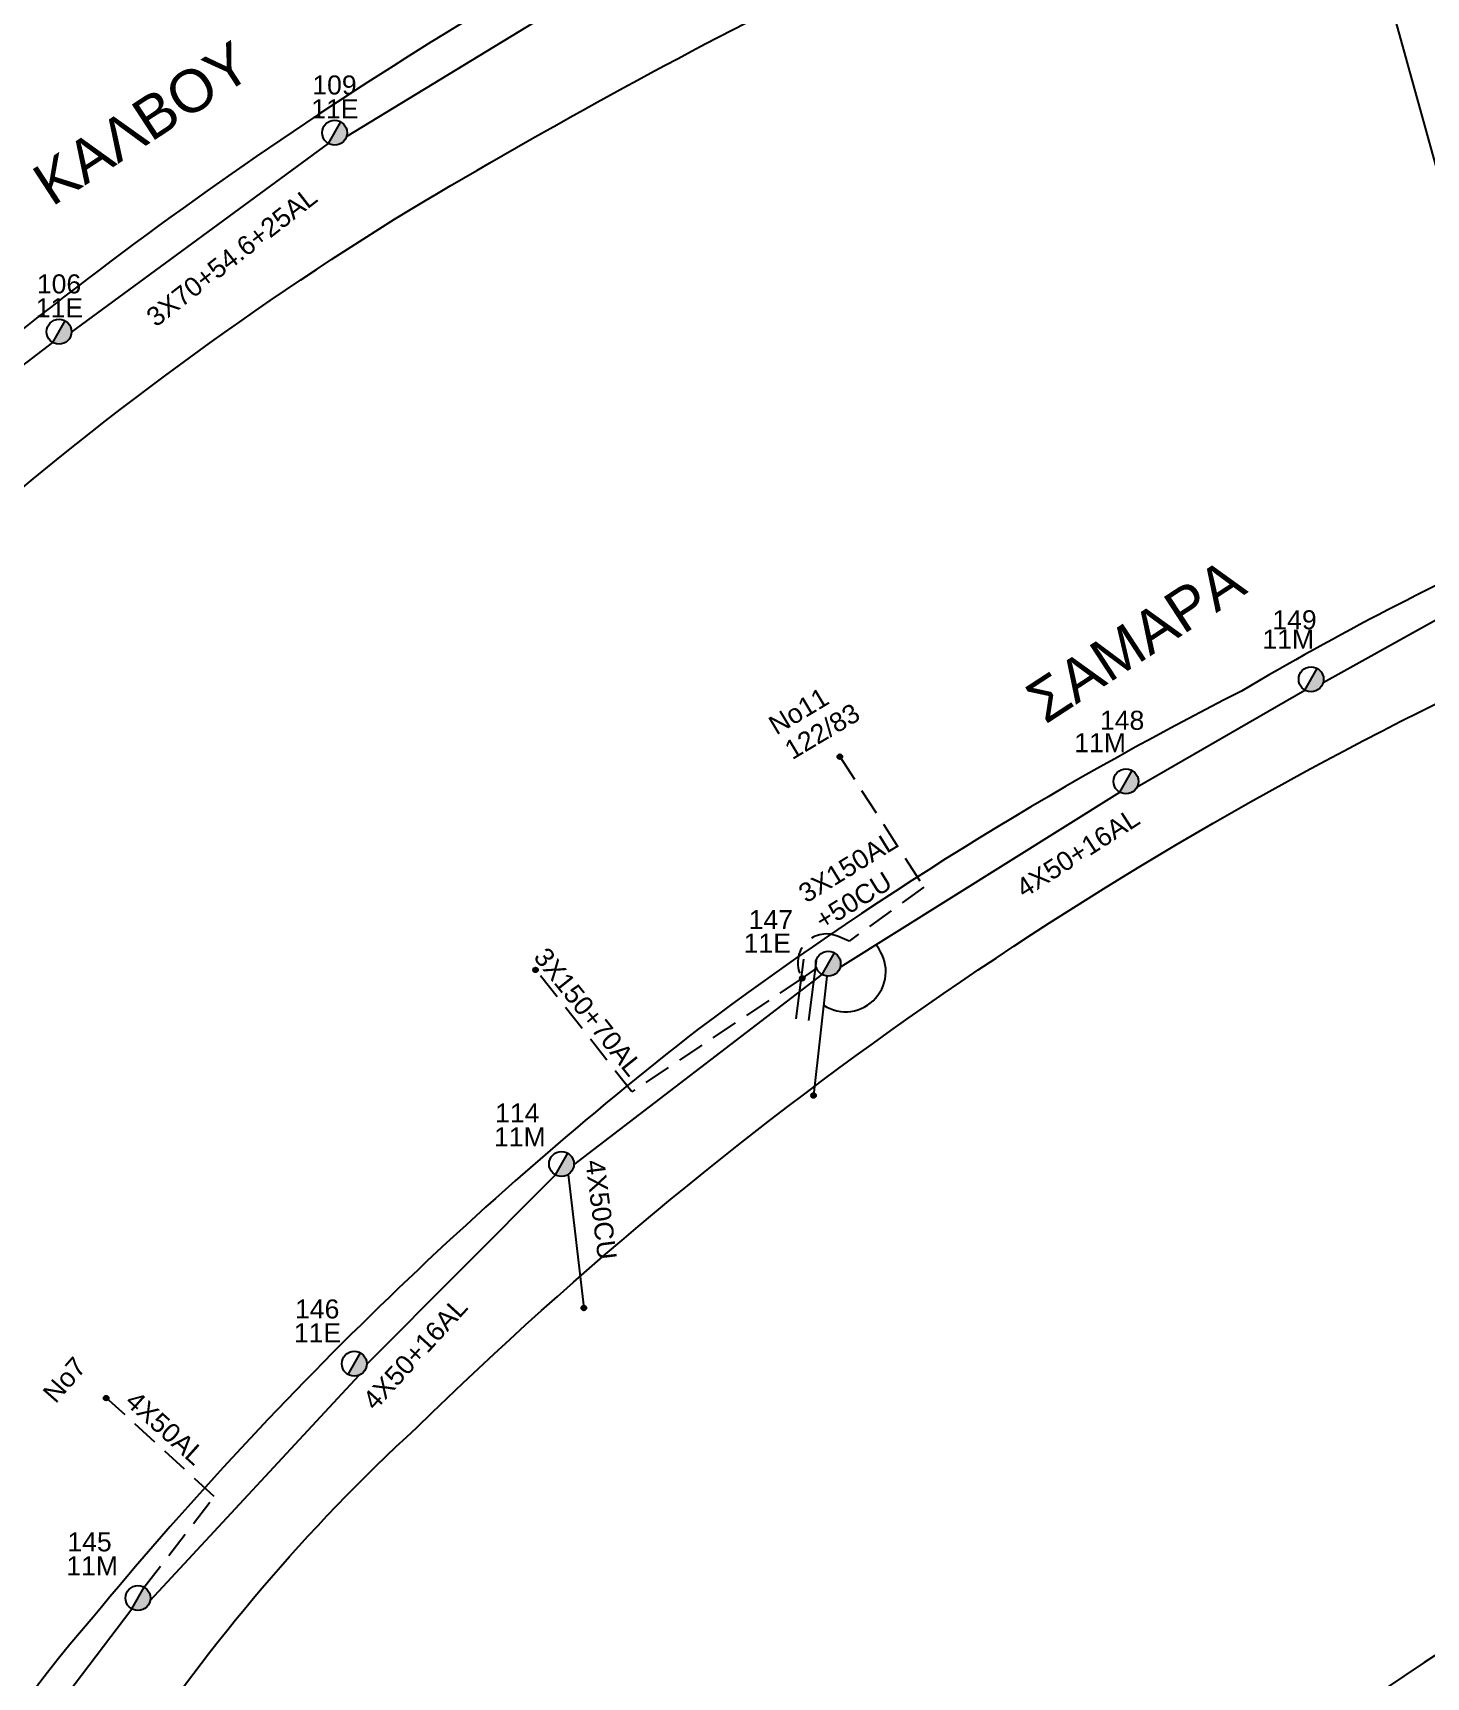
# Model space of a CAD drawing. Header units: millimetres. Extents: x 875 to 3140, y 727 to 1775.
# Drawn here: x 2015.8 to 2147.6, y 1339.2 to 1494.8 of the extents above; entities that cross this region are included whole.
import ezdxf
from ezdxf.enums import TextEntityAlignment as Align

# ---------------------------------------------------------------- set-up
doc = ezdxf.new("R2010")
doc.units = ezdxf.units.MM
doc.linetypes.add('DASHED', pattern=[19.05, 12.7, -6.35])
for name, color, linetype in [('Γυμνά εναέρια ΧΤ (3Φ)   4x50AL', 7, 'Continuous'), ('Γυμνά εναέρια ΧΤ και ΦΟΠ (3Φ)   4x50+16AL', 7, 'Continuous'), ('Επιγραφές - Σχήματα', 7, 'Continuous'), ('Καλώδια ΧΤ   3x150+70AL', 7, 'DASHED'), ('Καλώδια ΧΤ   3x150AL+50CU', 7, 'DASHED'), ('Καλώδια ΧΤ   4x50CU', 7, 'DASHED'), ('Στύλος ΦΜ', 7, 'Continuous'), ('Στύλος ΦΜ @ 1', 7, 'Continuous'), ('Συνδέσεις', 7, 'Continuous'), ('Συνεστραμμένα ΧΤ   3x70+54.6+25AL', 7, 'SYN_LINE'), ('Τομή', 7, 'Continuous'), ('Υπόβαθρο ΔΕΗ', 7, 'Continuous')]:
    doc.layers.add(name, color=color, linetype=linetype)
doc.styles.add('ar', font='arial.ttf')
doc.styles.get("Standard").update_dxf_attribs({"font": 'arial.ttf'})
doc.linetypes.add('SYN_LINE', pattern='A,0.5,-0.0001,["/\\/\\/\\/",Standard,S=0.1,R=0,X=0,Y=-0.05],-0.25', length=0.7501)

# ---------------------------------------------------------------- blocks, each defined once
blk = doc.blocks.new('ΥΠΑΡΧΩΝ ΤΣΙΜΕΝΤΕΝΙΟΣ ΣΤΥΛΟΣ')
at = {"layer": 'Στύλος ΦΜ'}
blk.add_hatch(color=256, dxfattribs=at).paths.add_polyline_path([(-1.29, -2.28, 0.574793), (2.62, 0, 0.268822), (1.3, 2.27)])
blk.add_line((-1.29, -2.28), (1.3, 2.27), dxfattribs=at)
blk.add_circle((0, 0), 2.62, dxfattribs=at)
at = {"layer": 'Στύλος ΦΜ', "flags": 4}
for tag, p in [('ΑΡΙΘΜΟΣ', (-4.68, 8.05)), ('ΤΥΠΟΣ', (-4.91, 3.03))]:
    blk.add_attdef(tag, p, '', height=4, dxfattribs=at)
blk = doc.blocks.new('ΤΟΜΗ')
at = {"layer": 'Τομή', "ltscale": 40}
for p, q in [((-5.68, 0), (5.68, 0)), ((5.68, -2.33), (-5.68, -2.33))]:
    blk.add_line(p, q, dxfattribs=at)
blk = doc.blocks.new('_ΣΥΝΔΕΣΗ')
at = {"layer": 'Συνδέσεις', "linetype": 'SYN_LINE', "ltscale": 40}
blk.add_hatch(color=256, dxfattribs=at).paths.add_polyline_path([(0.5, -0.01, 1), (-0.5, -0.01, 1)])
at = {"layer": 'Συνδέσεις'}
blk.add_circle((0, -0.01), 0.5, dxfattribs=at)

msp = doc.modelspace()

# ---------------------------------------------------------------- linework, layer by layer
at = {"layer": 'Γυμνά εναέρια ΧΤ (3Φ)   4x50AL', "color": 85, "linetype": 'DASHED', "ltscale": 0.2}
msp.add_lwpolyline([(2026.32, 1347.71), (2032.94, 1356.3), (2022.7, 1365.67)], dxfattribs=at)
at = {"layer": 'Γυμνά εναέρια ΧΤ και ΦΟΠ (3Φ)   4x50+16AL', "color": 30}
for points in [[(2137.85, 1433.31), (2158.44, 1444.76)], [(2120.27, 1423.45), (2136.13, 1432.59)], [(2092.15, 1406.36), (2118.62, 1422.93)]]:
    msp.add_lwpolyline(points, dxfattribs=at)
at = {"layer": 'Γυμνά εναέρια ΧΤ και ΦΟΠ (3Φ)   4x50+16AL', "color": 85}
for points in [[(2066.98, 1387.69), (2090.45, 1405.68)], [(2047.36, 1368.78), (2065.22, 1386.74)], [(2026.89, 1346.47), (2046.67, 1367.79)], [(2008.94, 1324.34), (2025.15, 1345.67)]]:
    msp.add_lwpolyline(points, dxfattribs=at)
at = {"layer": 'Γυμνά εναέρια ΧΤ και ΦΟΠ (3Φ)   4x50+16AL', "color": 30, "linetype": 'SYN_LINE', "ltscale": 15}
msp.add_lwpolyline([(2090.89, 1405.53), (2089.65, 1394.23)], dxfattribs=at)
at = {"layer": 'Επιγραφές - Σχήματα', "ltscale": 20}
msp.add_arc((2092.67, 1405.97), 3.81, 236.9535, 39.8101, dxfattribs=at)
at = {"layer": 'Καλώδια ΧΤ   3x150+70AL', "color": 85, "ltscale": 0.2}
msp.add_lwpolyline([(2089.93, 1406.28), (2088.58, 1405.33), (2072.46, 1394.58), (2063.35, 1406.13)], dxfattribs=at)
at = {"layer": 'Καλώδια ΧΤ   3x150AL+50CU', "color": 85, "ltscale": 0.2}
msp.add_lwpolyline([(2092.13, 1426.3), (2100.09, 1413.94), (2093.01, 1408.85), (2091.9, 1409.31, 0.734926), (2088.58, 1405.33, -1.879682)], format="xyb", dxfattribs=at)
at = {"layer": 'Καλώδια ΧΤ   4x50CU', "color": 85, "linetype": 'SYN_LINE', "ltscale": 15}
msp.add_lwpolyline([(2066.42, 1386.76), (2067.9, 1374.15)], dxfattribs=at)
at = {"layer": 'Συνεστραμμένα ΧΤ   3x70+54.6+25AL', "color": 1, "ltscale": 20}
for points in [[(2045.45, 1484.97), (2075.1, 1503.04)], [(2019.44, 1466.45), (2043.74, 1484.28)], [(1992.53, 1446.24), (2017.69, 1465.46)]]:
    msp.add_lwpolyline(points, dxfattribs=at)
at = {"layer": 'Υπόβαθρο ΔΕΗ'}
for points in [[(2107.28, 1601.24), (2114.98, 1598.82), (2132.81, 1537.4), (2131.03, 1533.35, 0.036603), (2059.48, 1497.54, 0.054688), (1987.59, 1443.17, 0.043684), (1933.04, 1377.77, 0.072082), (1911.97, 1333.34), (1862.93, 1357.5), (1861.06, 1365.84, -0.120689), (1885.39, 1429.06, -0.07379), (1944.13, 1501.47, -0.056166), (2024.19, 1561.04, -0.027713), (2107.28, 1601.24, -1.294944)], [(2161.83, 1434.42), (2184.68, 1359.92, 0.177758), (2076.05, 1262.48, 0.008348), (2005.97, 1293.39, -0.120779), (2052.1, 1362.82, -0.085598), (2157.95, 1435.81)], [(2089.28, 1256.21), (2207.12, 1204.97, -0.133904), (2227.01, 1221.85), (2189.23, 1345.8, 0.155489), (2089.28, 1256.21, 3.657191)]]:
    msp.add_lwpolyline(points, format="xyb", dxfattribs=at)
msp.add_lwpolyline([(2134.79, 1519.31), (2138.62, 1517.85), (2158.26, 1447.01, 0.030428), (2130.13, 1432.48, 0.043365), (2078.74, 1400.52, 0.054705), (2021.48, 1344.88, 0.108341), (1995.64, 1297.72), (1924.58, 1328.72), (1923.66, 1331.16, -0.104455), (1968.12, 1403.68, -0.088961), (2051.51, 1478.05, -0.039388)], format="xyb", close=True, dxfattribs=at)

# ---------------------------------------------------------------- block references
at = {"layer": 'Στύλος ΦΜ @ 1', "ltscale": 40, "xscale": 0.4499999999998181, "yscale": 0.4499999999998181, "zscale": 0.4499999999998181}
for p, values in [((2044.33, 1485.31), {'ΤΥΠΟΣ': '11E', 'ΑΡΙΘΜΟΣ': '109'}), ((2018.27, 1466.49), {'ΤΥΠΟΣ': '11E', 'ΑΡΙΘΜΟΣ': '106'})]:
    msp.add_blockref('ΥΠΑΡΧΩΝ ΤΣΙΜΕΝΤΕΝΙΟΣ ΣΤΥΛΟΣ', p, dxfattribs=at).add_auto_attribs(values)
at = {"layer": 'Στύλος ΦΜ @ 1', "ltscale": 40}
ref = msp.add_blockref('ΥΠΑΡΧΩΝ ΤΣΙΜΕΝΤΕΝΙΟΣ ΣΤΥΛΟΣ', (2136.72, 1433.61), dxfattribs=dict(at, xscale=0.4499999999998181, yscale=0.4499999999998181, zscale=0.4499999999998181))
ref.add_attrib('ΤΥΠΟΣ', '11M', (2132.11, 1436.5), dxfattribs={"layer": 'Στύλος ΦΜ', "height": 1.8, "flags": 4})
ref.add_attrib('ΑΡΙΘΜΟΣ', '149', (2133.05, 1438.34), dxfattribs={"layer": 'Στύλος ΦΜ', "height": 1.8, "flags": 4})
ref = msp.add_blockref('ΥΠΑΡΧΩΝ ΤΣΙΜΕΝΤΕΝΙΟΣ ΣΤΥΛΟΣ', (2119.2, 1423.95), dxfattribs=dict(at, xscale=0.4499999999998181, yscale=0.4499999999998181, zscale=0.4499999999998181))
ref.add_attrib('ΤΥΠΟΣ', '11M', (2114.31, 1426.71), dxfattribs={"layer": 'Στύλος ΦΜ', "height": 1.8, "flags": 4})
ref.add_attrib('ΑΡΙΘΜΟΣ', '148', (2116.74, 1428.83), dxfattribs={"layer": 'Στύλος ΦΜ', "height": 1.8, "flags": 4})
ref = msp.add_blockref('ΥΠΑΡΧΩΝ ΤΣΙΜΕΝΤΕΝΙΟΣ ΣΤΥΛΟΣ', (2091.03, 1406.7), dxfattribs=dict(at, xscale=0.4499999999998181, yscale=0.4499999999998181, zscale=0.4499999999998181))
ref.add_attrib('ΤΥΠΟΣ', '11E', (2083.03, 1407.75), dxfattribs={"layer": 'Στύλος ΦΜ', "height": 1.8, "flags": 4})
ref.add_attrib('ΑΡΙΘΜΟΣ', '147', (2083.51, 1409.97), dxfattribs={"layer": 'Στύλος ΦΜ', "height": 1.8, "flags": 4})
ref = msp.add_blockref('ΥΠΑΡΧΩΝ ΤΣΙΜΕΝΤΕΝΙΟΣ ΣΤΥΛΟΣ', (2065.8, 1387.76), dxfattribs=dict(at, xscale=0.4499999999998181, yscale=0.4499999999998181, zscale=0.4499999999998181))
ref.add_attrib('ΤΥΠΟΣ', '11M', (2059.41, 1389.42), dxfattribs={"layer": 'Στύλος ΦΜ', "height": 1.8, "flags": 4})
ref.add_attrib('ΑΡΙΘΜΟΣ', '114', (2059.52, 1391.68), dxfattribs={"layer": 'Στύλος ΦΜ', "height": 1.8, "flags": 4})
ref = msp.add_blockref('ΥΠΑΡΧΩΝ ΤΣΙΜΕΝΤΕΝΙΟΣ ΣΤΥΛΟΣ', (2046.19, 1368.86), dxfattribs=dict(at, xscale=0.4499999999998181, yscale=0.4499999999998181, zscale=0.4499999999998181))
ref.add_attrib('ΤΥΠΟΣ', '11E', (2040.48, 1370.88), dxfattribs={"layer": 'Στύλος ΦΜ', "height": 1.8, "flags": 4})
ref.add_attrib('ΑΡΙΘΜΟΣ', '146', (2040.59, 1373.14), dxfattribs={"layer": 'Στύλος ΦΜ', "height": 1.8, "flags": 4})
ref = msp.add_blockref('ΥΠΑΡΧΩΝ ΤΣΙΜΕΝΤΕΝΙΟΣ ΣΤΥΛΟΣ', (2025.73, 1346.69), dxfattribs=dict(at, xscale=0.4499999999998181, yscale=0.4499999999998181, zscale=0.4499999999998181))
ref.add_attrib('ΤΥΠΟΣ', '11M', (2018.95, 1348.84), dxfattribs={"layer": 'Στύλος ΦΜ', "height": 1.8, "flags": 4})
ref.add_attrib('ΑΡΙΘΜΟΣ', '145', (2019.05, 1351.11), dxfattribs={"layer": 'Στύλος ΦΜ', "height": 1.8, "flags": 4})
at = {"layer": 'Συνδέσεις', "xscale": 0.4500000000000455, "yscale": 0.4500000000000455, "zscale": 0.4500000000000455}
for p in [(2092.13, 1426.29), (2063.35, 1406.12), (2088.58, 1405.32), (2089.65, 1394.24), (2067.91, 1374.14), (2022.72, 1365.61)]:
    msp.add_blockref('_ΣΥΝΔΕΣΗ', p, dxfattribs=at)
at = {"layer": 'Τομή', "xscale": 0.499999999999951, "yscale": 0.499999999999951, "zscale": 0.499999999999951, "rotation": 82.60764162664573}
msp.add_blockref('ΤΟΜΗ', (2088.37, 1404.31), dxfattribs=at)

# ---------------------------------------------------------------- texts
at = {"layer": 'Γυμνά εναέρια ΧΤ (3Φ)   4x50AL', "ltscale": 20}
msp.add_text('4X50AL', height=1.8, rotation=318.0912, dxfattribs=at).set_placement((2028.33, 1362.79), align=Align.MIDDLE)
at = {"layer": 'Γυμνά εναέρια ΧΤ και ΦΟΠ (3Φ)   4x50+16AL', "ltscale": 20}
for rotation, p in [(32.7682, (2114.64, 1417.2)), (47.659, (2051.94, 1369.83))]:
    msp.add_text('4X50+16AL', height=1.8, rotation=rotation, dxfattribs=at).set_placement(p, align=Align.MIDDLE)
at = {"layer": 'Επιγραφές - Σχήματα', "ltscale": 20, "attachment_point": 1, "style": 'ar'}
for s, insert, char_height, width, rotation in [('ΚΑΛΒΟΥ', (2015.4, 1481.62), 4, 19.3816, 33.1397), ('ΣΑΜΑΡΑ', (2109.38, 1432.65), 4, 19.3816, 33.1397), ('Νο11', (2085.19, 1429.83), 1.8, 7.4435, 30.9111), ('122/83', (2086.7, 1427.49), 1.8, 7.4435, 30.9111), ('Νο7', (2016.58, 1366.2), 1.8, 7.4435, 48.749)]:
    msp.add_mtext(s, dxfattribs=dict(at, insert=insert, char_height=char_height, width=width, rotation=rotation))
at = {"layer": 'Καλώδια ΧΤ   3x150+70AL', "ltscale": 0.2}
msp.add_text('3X150+70AL', height=1.8, rotation=308.6841, dxfattribs=at).set_placement((2068.34, 1402.16), align=Align.MIDDLE)
at = {"layer": 'Καλώδια ΧΤ   3x150AL+50CU', "ltscale": 20, "insert": (2088.01, 1413.92), "char_height": 1.8, "width": 15.7141, "attachment_point": 1, "rotation": 31.6678, "style": 'ar'}
msp.add_mtext('3Χ150AL\\P+50CU', dxfattribs=at)
at = {"layer": 'Καλώδια ΧΤ   4x50CU', "ltscale": 20, "insert": (2069.84, 1388.26), "char_height": 1.8, "width": 10.1609, "attachment_point": 1, "rotation": 277.3224, "style": 'ar'}
msp.add_mtext('4Χ50CU', dxfattribs=at)
at = {"layer": 'Συνεστραμμένα ΧΤ   3x70+54.6+25AL', "ltscale": 20}
msp.add_text('3X70+54.6+25AL', height=1.8, rotation=37.9379, dxfattribs=at).set_placement((2034.59, 1473.59), align=Align.MIDDLE)

doc.saveas('drawing.dxf')
